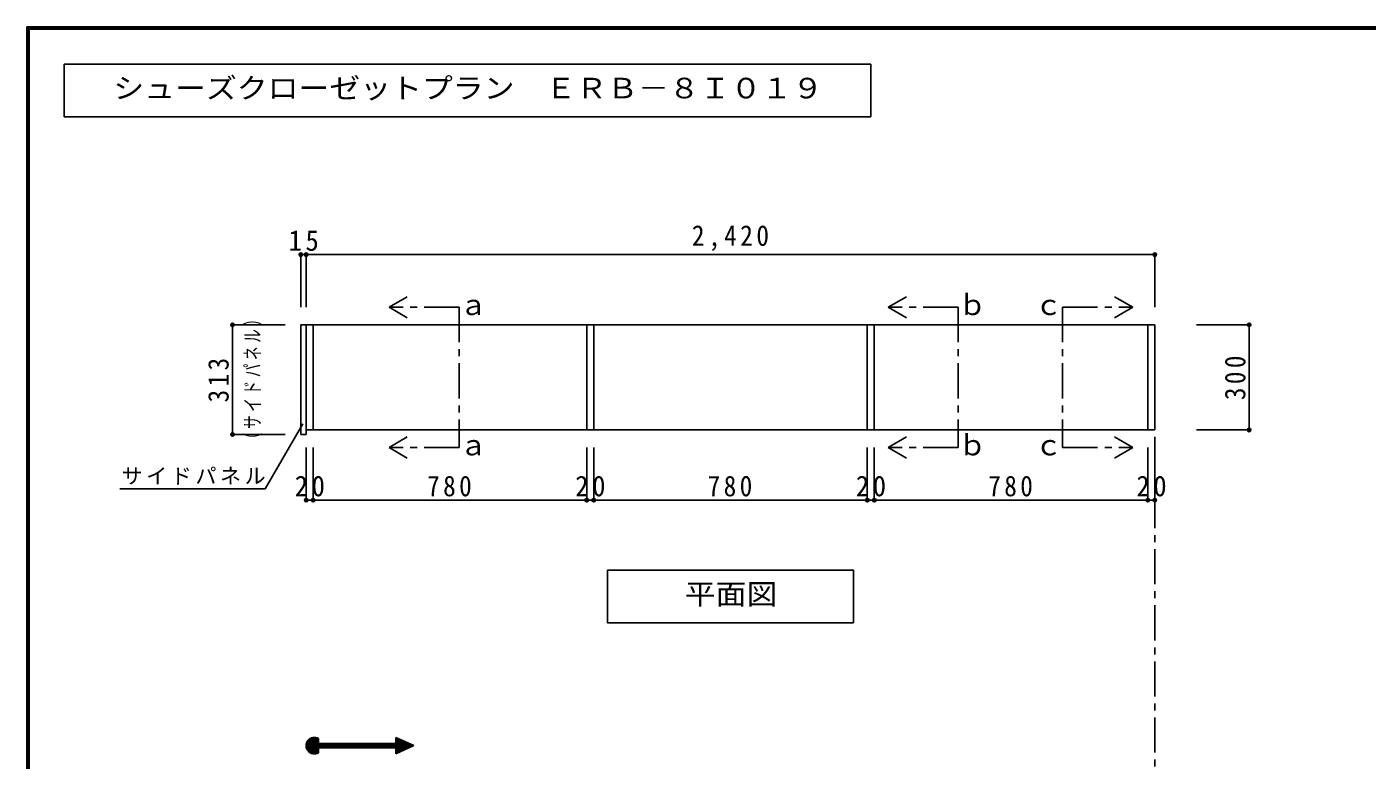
# Model space of a CAD drawing. Units: millimetres at full size, sheet at 1:20. Extents: x -3922 to 3878, y -2932 to 2722.
# Drawn here: x -3922 to -100, y 631 to 2722 of the extents above; entities that cross this region are included whole.
import ezdxf
from ezdxf.enums import TextEntityAlignment as Align

# ---------------------------------------------------------------- set-up
doc = ezdxf.new("R2010")
doc.units = ezdxf.units.MM
doc.header["$LTSCALE"] = 20
doc.header["$PDMODE"] = 32
doc.header["$PDSIZE"] = 10
doc.linetypes.add('CHAIN1', pattern=[8, 5, -1, 1, -1])
for name, color, linetype in [('0-2_本体', 2, 'Continuous'), ('0-3_固定棚', 3, 'Continuous'), ('0-A_文字', 7, 'Continuous'), ('0-B_寸法', 4, 'Continuous'), ('F-1_枠', 6, 'Continuous')]:
    doc.layers.add(name, color=color, linetype=linetype)
doc.styles.add('ＭＳ ゴシック', font='')
doc.styles.get('ＭＳ ゴシック').set_extended_font_data('MS Gothic')

msp = doc.modelspace()

# ---------------------------------------------------------------- linework, layer by layer
at = {"layer": '0-2_本体'}
for p, q in [((-3140.53, 1872.73), (-3140.53, 1559.73)), ((-3140.53, 1872.73), (-3105.53, 1872.73)), ((-3125.53, 1559.73), (-3125.53, 1872.73)), ((-3105.53, 1572.73), (-3105.53, 1872.73)), ((-2325.53, 1572.73), (-2325.53, 1872.73)), ((-2325.53, 1872.73), (-2305.53, 1872.73)), ((-725.53, 1572.73), (-725.53, 1872.73)), ((-725.53, 1872.73), (-705.53, 1872.73)), ((-705.53, 1572.73), (-705.53, 1872.73)), ((-3125.53, 1572.73), (-3105.53, 1572.73)), ((-725.53, 1572.73), (-705.53, 1572.73)), ((-3140.53, 1559.73), (-3125.53, 1559.73))]:
    msp.add_line(p, q, dxfattribs=at)
at = {"layer": '0-2_本体', "color": 3}
msp.add_line((-3125.53, 1572.73), (-705.53, 1572.73), dxfattribs=at)
at = {"layer": '0-2_本体'}
for points in [[(-2325.53, 1572.73), (-2305.53, 1572.73), (-2305.53, 1872.73)], [(-1525.53, 1572.73), (-1525.53, 1872.73), (-1505.53, 1872.73)], [(-1525.53, 1572.73), (-1505.53, 1572.73), (-1505.53, 1872.73)]]:
    msp.add_lwpolyline(points, dxfattribs=at)
at = {"layer": '0-3_固定棚'}
for p, q in [((-3105.53, 1872.73), (-2325.53, 1872.73)), ((-2305.53, 1872.73), (-1525.53, 1872.73)), ((-1505.53, 1872.73), (-725.53, 1872.73))]:
    msp.add_line(p, q, dxfattribs=at)
at = {"layer": '0-A_文字'}
for p, q in [((-3815.36, 2615.63), (-3815.36, 2465.63)), ((-1515.47, 2615.63), (-3815.36, 2615.63)), ((-1515.47, 2465.63), (-1515.47, 2615.63)), ((-3815.36, 2465.63), (-1515.47, 2465.63)), ((-2889.02, 1922.73), (-2837.06, 1952.73)), ((-1465.91, 1922.73), (-1413.95, 1952.73)), ((-768.6, 1922.73), (-820.56, 1952.73)), ((-2889.02, 1922.73), (-2837.06, 1892.73)), ((-1465.91, 1922.73), (-1413.95, 1892.73)), ((-768.6, 1922.73), (-820.56, 1892.73)), ((-2889.02, 1522.73), (-2837.06, 1552.73)), ((-1465.91, 1522.73), (-1413.95, 1552.73)), ((-768.6, 1522.73), (-820.56, 1552.73)), ((-2889.02, 1522.73), (-2837.06, 1492.73)), ((-1465.91, 1522.73), (-1413.95, 1492.73)), ((-768.6, 1522.73), (-820.56, 1492.73)), ((-1564.93, 1172.73), (-2265.93, 1172.73)), ((-1564.93, 1172.73), (-1564.93, 1022.73)), ((-3125.53, 672.25), (-3101.57, 696.2)), ((-3125.39, 675.22), (-3104.54, 696.06)), ((-3125.34, 669.61), (-3098.93, 696.02)), ((-3124.91, 667.21), (-3096.53, 695.58)), ((-3124.73, 678.71), (-3108.03, 695.4)), ((-3124.28, 665.01), (-3094.34, 694.96)), ((-3123.48, 662.98), (-3092.3, 694.16)), ((-3122.97, 683.29), (-3112.62, 693.65)), ((-3122.54, 661.09), (-3090.42, 693.22)), ((-3121.46, 659.34), (-3090.12, 690.69)), ((-2879.35, 666.7), (-2856.12, 689.93)), ((-2876.52, 666.7), (-2854.19, 689.03)), ((-2873.69, 666.7), (-2852.25, 688.13)), ((-2869.63, 696.21), (-2818.81, 672.6)), ((-2869.63, 678.49), (-2869.63, 696.21)), ((-2869.63, 693.39), (-2867.7, 695.31)), ((-2869.63, 690.56), (-2865.77, 694.42)), ((-2869.63, 687.73), (-2863.84, 693.52)), ((-2869.63, 684.9), (-2861.91, 692.62)), ((-2869.63, 682.07), (-2859.98, 691.72)), ((-2869.63, 679.24), (-2858.05, 690.83)), ((-3120.26, 657.72), (-3090.12, 687.86)), ((-3118.93, 656.22), (-3090.12, 685.03)), ((-3117.48, 654.84), (-3090.12, 682.21)), ((-3115.91, 653.58), (-3090.12, 679.38)), ((-3114.22, 652.44), (-3088.17, 678.49)), ((-3112.4, 651.44), (-3085.34, 678.49)), ((-3110.43, 650.57), (-3082.51, 678.49)), ((-3108.31, 649.87), (-3079.68, 678.49)), ((-3106.01, 649.34), (-3090.12, 665.23)), ((-3103.48, 649.04), (-3090.12, 662.41)), ((-3100.67, 649.02), (-3090.12, 659.58)), ((-3097.45, 649.41), (-3090.12, 656.75)), ((-3093.5, 650.54), (-3090.12, 653.92)), ((-3090.12, 666.7), (-3090.12, 652.15)), ((-3090.12, 666.7), (-2869.63, 666.7)), ((-3088.65, 666.7), (-3076.86, 678.49)), ((-3085.82, 666.7), (-3074.03, 678.49)), ((-3082.99, 666.7), (-3071.2, 678.49)), ((-3080.17, 666.7), (-3068.37, 678.49)), ((-3077.34, 666.7), (-3065.54, 678.49)), ((-3074.51, 666.7), (-3062.71, 678.49)), ((-3071.68, 666.7), (-3059.89, 678.49)), ((-3068.85, 666.7), (-3057.06, 678.49)), ((-3066.02, 666.7), (-3054.23, 678.49)), ((-3063.19, 666.7), (-3051.4, 678.49)), ((-3060.37, 666.7), (-3048.57, 678.49)), ((-3057.54, 666.7), (-3045.74, 678.49)), ((-3054.71, 666.7), (-3042.92, 678.49)), ((-3051.88, 666.7), (-3040.09, 678.49)), ((-3049.05, 666.7), (-3037.26, 678.49)), ((-3046.22, 666.7), (-3034.43, 678.49)), ((-3043.4, 666.7), (-3031.6, 678.49)), ((-3040.57, 666.7), (-3028.77, 678.49)), ((-3037.74, 666.7), (-3025.94, 678.49)), ((-3034.91, 666.7), (-3023.12, 678.49)), ((-3032.08, 666.7), (-3020.29, 678.49)), ((-3029.25, 666.7), (-3017.46, 678.49)), ((-3026.42, 666.7), (-3014.63, 678.49)), ((-3023.6, 666.7), (-3011.8, 678.49)), ((-3020.77, 666.7), (-3008.97, 678.49)), ((-3017.94, 666.7), (-3006.15, 678.49)), ((-3015.11, 666.7), (-3003.32, 678.49)), ((-3012.28, 666.7), (-3000.49, 678.49)), ((-3009.45, 666.7), (-2997.66, 678.49)), ((-3006.63, 666.7), (-2994.83, 678.49)), ((-3003.8, 666.7), (-2992, 678.49)), ((-3000.97, 666.7), (-2989.18, 678.49)), ((-2998.14, 666.7), (-2986.35, 678.49)), ((-2995.31, 666.7), (-2983.52, 678.49)), ((-2992.48, 666.7), (-2980.69, 678.49)), ((-2989.66, 666.7), (-2977.86, 678.49)), ((-2986.83, 666.7), (-2975.03, 678.49)), ((-2984, 666.7), (-2972.2, 678.49)), ((-2981.17, 666.7), (-2969.38, 678.49)), ((-2978.34, 666.7), (-2966.55, 678.49)), ((-2975.51, 666.7), (-2963.72, 678.49)), ((-2972.68, 666.7), (-2960.89, 678.49)), ((-2969.86, 666.7), (-2958.06, 678.49)), ((-2967.03, 666.7), (-2955.23, 678.49)), ((-2964.2, 666.7), (-2952.41, 678.49)), ((-2961.37, 666.7), (-2949.58, 678.49)), ((-2958.54, 666.7), (-2946.75, 678.49)), ((-2955.71, 666.7), (-2943.92, 678.49)), ((-2952.89, 666.7), (-2941.09, 678.49)), ((-2950.06, 666.7), (-2938.26, 678.49)), ((-2947.23, 666.7), (-2935.44, 678.49)), ((-2944.4, 666.7), (-2932.61, 678.49)), ((-2941.57, 666.7), (-2929.78, 678.49)), ((-2938.74, 666.7), (-2926.95, 678.49)), ((-2935.92, 666.7), (-2924.12, 678.49)), ((-2933.09, 666.7), (-2921.29, 678.49)), ((-2930.26, 666.7), (-2918.46, 678.49)), ((-2927.43, 666.7), (-2915.64, 678.49)), ((-2924.6, 666.7), (-2912.81, 678.49)), ((-2921.77, 666.7), (-2909.98, 678.49)), ((-2918.94, 666.7), (-2907.15, 678.49)), ((-2916.12, 666.7), (-2904.32, 678.49)), ((-2913.29, 666.7), (-2901.49, 678.49)), ((-2910.46, 666.7), (-2898.67, 678.49)), ((-2907.63, 666.7), (-2895.84, 678.49)), ((-2904.8, 666.7), (-2893.01, 678.49)), ((-2901.97, 666.7), (-2890.18, 678.49)), ((-2899.15, 666.7), (-2887.35, 678.49)), ((-2896.32, 666.7), (-2884.52, 678.49)), ((-2893.49, 666.7), (-2881.7, 678.49)), ((-2890.66, 666.7), (-2878.87, 678.49)), ((-2887.83, 666.7), (-2876.04, 678.49)), ((-2885, 666.7), (-2873.21, 678.49)), ((-2882.18, 666.7), (-2870.38, 678.49)), ((-2870.86, 666.7), (-2850.32, 687.24)), ((-2869.63, 665.1), (-2848.39, 686.34)), ((-2869.63, 662.27), (-2846.46, 685.44)), ((-2869.63, 659.45), (-2844.53, 684.55)), ((-2869.63, 656.62), (-2842.6, 683.65)), ((-2869.63, 653.79), (-2840.67, 682.75)), ((-2869.63, 650.96), (-2838.74, 681.85)), ((-2869.63, 648.99), (-2818.81, 672.6)), ((-2869.63, 666.7), (-2869.63, 648.99)), ((-2868.04, 649.73), (-2836.81, 680.96)), ((-2862.75, 652.18), (-2834.87, 680.06)), ((-2857.47, 654.64), (-2832.94, 679.16)), ((-2852.19, 657.09), (-2831.01, 678.26)), ((-2846.9, 659.54), (-2829.08, 677.37)), ((-2841.62, 662), (-2827.15, 676.47)), ((-2836.34, 664.45), (-2825.22, 675.57)), ((-2831.06, 666.91), (-2823.29, 674.68)), ((-2825.77, 669.36), (-2821.36, 673.78)), ((-2820.49, 671.82), (-2819.42, 672.88))]:
    msp.add_line(p, q, dxfattribs=at)
at = {"layer": '0-A_文字', "linetype": 'CHAIN1'}
for p, q in [((-2689.02, 1922.73), (-2889.02, 1922.73)), ((-2689.02, 1922.73), (-2689.02, 1522.73)), ((-1265.91, 1922.73), (-1465.91, 1922.73)), ((-1265.91, 1922.73), (-1265.91, 1522.73)), ((-968.6, 1922.73), (-768.6, 1922.73)), ((-968.6, 1922.73), (-968.6, 1522.73)), ((-705.53, 1872.73), (-705.53, -1611.27)), ((-2689.02, 1522.73), (-2889.02, 1522.73)), ((-1265.91, 1522.73), (-1465.91, 1522.73)), ((-968.6, 1522.73), (-768.6, 1522.73))]:
    msp.add_line(p, q, dxfattribs=at)
at = {"layer": '0-A_文字'}
for points in [[(-3134.84, 1590.57), (-3241.92, 1405.1), (-3657.06, 1405.1)], [(-2265.93, 1172.73), (-2265.93, 1022.73), (-1564.93, 1022.73)], [(-3090.12, 693.04), (-3090.12, 678.49), (-2869.63, 678.49)]]:
    msp.add_lwpolyline(points, dxfattribs=at)
msp.add_arc((-3101.92, 672.6), 23.61, 60, 300, dxfattribs=at)
at = {"layer": '0-B_寸法'}
for p, q in [((-3125.53, 2072.73), (-3140.53, 2072.73)), ((-3140.53, 2072.73), (-3140.53, 1922.73)), ((-3125.53, 2072.73), (-3125.53, 1922.73)), ((-3125.53, 2072.73), (-3125.53, 1922.73)), ((-3125.53, 2072.73), (-705.53, 2072.73)), ((-705.53, 2072.73), (-705.53, 1922.73)), ((-3335.53, 1872.73), (-3335.53, 1559.73)), ((-3335.53, 1872.73), (-3185.53, 1872.73)), ((-436.53, 1872.73), (-586.53, 1872.73)), ((-436.53, 1572.73), (-436.53, 1872.73)), ((-436.53, 1572.73), (-586.53, 1572.73)), ((-3335.53, 1559.73), (-3185.53, 1559.73)), ((-3125.53, 1372.73), (-3125.53, 1522.73)), ((-3105.53, 1372.73), (-3105.53, 1522.73)), ((-2325.53, 1372.73), (-2325.53, 1522.73)), ((-2305.53, 1372.73), (-2305.53, 1522.73)), ((-1525.53, 1372.73), (-1525.53, 1522.73)), ((-1505.53, 1372.73), (-1505.53, 1522.73)), ((-725.53, 1372.73), (-725.53, 1522.73)), ((-705.53, 1372.73), (-705.53, 1522.73)), ((-3125.53, 1372.73), (-3105.53, 1372.73)), ((-3105.53, 1372.73), (-2325.53, 1372.73)), ((-2325.53, 1372.73), (-2305.53, 1372.73)), ((-2305.53, 1372.73), (-1525.53, 1372.73)), ((-1525.53, 1372.73), (-1505.53, 1372.73)), ((-1505.53, 1372.73), (-725.53, 1372.73)), ((-725.53, 1372.73), (-705.53, 1372.73))]:
    msp.add_line(p, q, dxfattribs=at)
at = {"layer": '0-B_寸法', "color": 7}
for p in [(-3140.53, 2072.73), (-3125.53, 2072.73), (-705.53, 2072.73), (-3335.53, 1872.73), (-436.53, 1872.73), (-436.53, 1572.73), (-3335.53, 1559.73), (-3125.53, 1372.73), (-3105.53, 1372.73), (-2325.53, 1372.73), (-2305.53, 1372.73), (-1525.53, 1372.73), (-1505.53, 1372.73), (-725.53, 1372.73), (-705.53, 1372.73)]:
    msp.add_point(p, dxfattribs=at)
at = {"layer": 'F-1_枠'}
for p, q in [((-3922.03, 2722.29), (-3922.03, -2864.37)), ((-3922.03, 2722.29), (3877.97, 2722.29)), ((-3922.03, 2718.96), (3877.97, 2718.96)), ((-3922.03, 2715.63), (3877.97, 2715.63)), ((-3918.7, 2722.29), (-3918.7, -2864.37)), ((-3915.36, 2722.29), (-3915.36, -2864.37))]:
    msp.add_line(p, q, dxfattribs=at)

# ---------------------------------------------------------------- texts
at = {"layer": '0-A_文字', "style": 'ＭＳ ゴシック', "width": 1.1}
for s, p in [('シューズクローゼットプラン\u3000ＥＲＢ－８Ｉ０１９', (-3675.36, 2500.63)), ('平面図', (-2045.93, 1057.73))]:
    msp.add_text(s, height=58.65, dxfattribs=at).set_placement(p, align=Align.BOTTOM_LEFT)
at = {"layer": '0-A_文字', "style": 'ＭＳ ゴシック'}
for s, p in [('ｂ', (-1265.91, 1882.73)), ('ａ', (-2689.02, 1882.73)), ('ｃ', (-1048.6, 1882.73)), ('ａ', (-2689.02, 1482.73)), ('ｂ', (-1265.91, 1482.73)), ('ｃ', (-1048.6, 1482.73))]:
    msp.add_text(s, height=58.65, dxfattribs=at).set_placement(p, align=Align.BOTTOM_LEFT)
at = {"layer": '0-A_文字', "insert": (-3651.92, 1417.05), "char_height": 43.99, "attachment_point": 7, "style": 'ＭＳ ゴシック'}
msp.add_mtext('\\T1.17;サイドパネル', dxfattribs=at)
at = {"layer": '0-B_寸法', "color": 7, "char_height": 58.65, "attachment_point": 7, "style": 'ＭＳ ゴシック'}
for s, insert in [('\\T1.27;\\W0.95;15', (-3175.53, 2082.73)), ('\\T1.28;\\W0.9;2,420', (-2025.53, 2082.73)), ('\\T1.27;\\W0.95;20', (-3158.03, 1382.73)), ('\\T1.27;\\W0.9;780', (-2780.53, 1382.73)), ('\\T1.27;\\W0.95;20', (-2358.03, 1382.73)), ('\\T1.27;\\W0.9;780', (-1980.53, 1382.73)), ('\\T1.27;\\W0.95;20', (-1558.03, 1382.73)), ('\\T1.27;\\W0.9;780', (-1180.53, 1382.73)), ('\\T1.27;\\W0.95;20', (-758.03, 1382.73))]:
    msp.add_mtext(s, dxfattribs=dict(at, insert=insert))
at = {"layer": '0-B_寸法', "color": 7, "attachment_point": 7, "rotation": 90, "style": 'ＭＳ ゴシック'}
for s, insert, char_height in [('\\T1.26;\\W0.65;（サイドパネル）', (-3250.68, 1526.23), 43.99), ('\\T1.27;\\W0.9;313', (-3345.53, 1651.23), 58.65), ('\\T1.27;\\W0.9;300', (-446.53, 1657.73), 58.65)]:
    msp.add_mtext(s, dxfattribs=dict(at, insert=insert, char_height=char_height))

doc.saveas('drawing.dxf')
